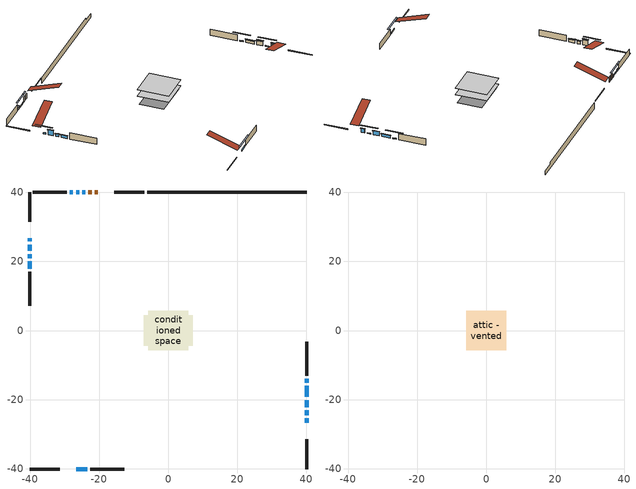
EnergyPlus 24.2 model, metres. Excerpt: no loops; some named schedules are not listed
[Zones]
conditioned space
 floor adiabatic (AdiabaticFloorConstruction): -5.74,-5.74 -5.74,5.74 5.74,5.74 5.74,-5.74 z0.82
 floor foundation (Slab1 construction): -7.08,-4.45 -7.08,4.45 7.08,4.45 7.08,-4.45 z-1.49
 wall outside (RimJoist1 construction): -6.94,40.11 -15.59,40.11 / -40.11,-40.11 -31.46,-40.11 / -40.11,40.11 -40.11,31.46 / 40.11,-40.11 40.11,-31.46 z0.82:1.12
 wall outside (AdiabaticWallConstruction 1): -20.4,40.11 -21.29,40.11 / -22.22,40.11 -23.11,40.11 z0.82:2.85
 wall outside (AdiabaticWallConstruction): 40.11,-26.66 40.11,-25.44 / 40.11,-22.23 40.11,-20.15 z0.82:2.37; 40.11,-24.51 40.11,-23.16 z0.82:1.15; -24.03,40.11 -24.9,40.11 / -25.83,40.11 -26.69,40.11 / -26.66,-40.11 -23.51,-40.11 / -40.11,26.66 -40.11,25.79 z0.82:1.33; 40.11,-19.22 40.11,-16.05 / -40.11,22.13 -40.11,20.94 / -40.11,20.01 -40.11,17.93 z0.82:1.84; -27.62,40.11 -28.46,40.11 z0.82:1.53; -40.11,24.87 -40.11,23.06 z0.82:2.85; 40.11,-15.12 40.11,-13.97 z0.82:1.18
 wall outside (Wall1 construction): -29.39,40.11 -39.18,40.11 / -22.58,-40.11 -12.78,-40.11 / -40.11,17 -40.11,7.2 / 40.11,-13.04 40.11,-3.25 z0.82:3.26
 wall foundation (FoundationWall1 construction): -6.01,40.11,-1.49 -6.01,40.11,0.82 35.5,40.11,0.82 35.5,40.11,0 40.11,40.11,0 40.11,40.11,-1.49
 window (WindowConstruction): 40.11,-26.66 40.11,-25.44 z0.82:2.37
 window (WindowConstruction 8): 40.11,-24.51 40.11,-23.16 z0.82:1.15
 window (WindowConstruction 9): -24.04,40.11 -24.9,40.11 z0.82:1.33
 window (WindowConstruction 10): -25.83,40.11 -26.69,40.11 z0.82:1.33
 window (WindowConstruction 11): -26.66,-40.11 -23.51,-40.11 z0.82:1.33
 window (WindowConstruction 12): -40.11,26.66 -40.11,25.79 z0.82:1.33
 window (WindowConstruction 1): 40.11,-22.23 40.11,-20.15 z0.82:2.37
 window (WindowConstruction 2): 40.11,-19.22 40.11,-16.05 z0.82:1.83
 window (WindowConstruction 3): -27.62,40.11 -28.46,40.11 z0.82:1.53
 window (WindowConstruction 4): -40.11,24.86 -40.11,23.06 z0.82:2.85
 window (WindowConstruction 5): -40.11,22.13 -40.11,20.94 z0.82:1.83
 window (WindowConstruction 6): -40.11,20.01 -40.11,17.93 z0.82:1.83
 window (WindowConstruction 7): 40.11,-15.12 40.11,-13.97 z0.82:1.18
 door (Door): -20.4,40.11 -21.29,40.11 z0.82:2.85
 door (Door 1): -22.22,40.11 -23.11,40.11 z0.82:2.85
 ceiling adiabatic (AdiabaticFloorConstruction): 5.74,-5.74 5.74,5.74 -5.74,5.74 -5.74,-5.74 z0.82
attic - vented
 floor to conditioned space (Floor1 construction Reversed): -5.75,-5.75 -5.75,5.75 5.75,5.75 5.75,-5.75 z3.26
 roof outside (Roof1 construction): -19.47,40.11,3.26 -19.47,28.92,6.99 -16.52,28.92,6.99 -16.52,40.11,3.26; -27.59,-40.11,3.26 -27.59,-28.92,6.99 -30.54,-28.92,6.99 -30.54,-40.11,3.26; -40.11,27.59,3.26 -28.92,27.59,6.99 -28.92,30.54,6.99 -40.11,30.54,3.26; 40.11,-27.59,3.26 28.92,-27.59,6.99 28.92,-30.54,6.99 40.11,-30.54,3.26
shading: 40.11,-25.24 40.11,-26.86 40.53,-26.86 40.53,-25.24 z2.57; 40.11,-20.52 40.11,-27.15 40.53,-27.15 40.53,-20.52 z3.79; -27.54,40.11 -21.4,40.11 -21.4,40.53 -27.54,40.53 z3.97; -29.33,40.11 -23.19,40.11 -23.19,40.53 -29.33,40.53 z3.97; -20.87,-40.11 -29.3,-40.11 -29.3,-40.53 -20.87,-40.53 z3.97; -40.11,23.15 -40.11,29.3 -40.53,29.3 -40.53,23.15 z3.97; 40.11,-19.95 40.11,-22.43 40.53,-22.43 40.53,-19.95 z2.57; 40.11,-15.85 40.11,-19.42 40.53,-19.42 40.53,-15.85 z2.04; -28.66,40.11 -27.42,40.11 -27.42,40.53 -28.66,40.53 z1.73; -40.11,22.86 -40.11,25.07 -40.53,25.07 -40.53,22.86 z3.05; -40.11,20.74 -40.11,22.33 -40.53,22.33 -40.53,20.74 z2.04; -40.11,17.72 -40.11,20.21 -40.53,20.21 -40.53,17.72 z2.04; 40.11,-11.33 40.11,-17.76 40.53,-17.76 40.53,-11.33 z3.82
[Building]
Building 1: Terrain=Suburbs
[Site:Location]
Edmonton Intl AP_AB: Latitude {deg}=53.31; Longitude {deg}=-113.58; Time Zone {hr}=-7; Elevation {m}=723; Keep Site Location Information=Yes
[Site:GroundTemperature:Shallow]
-1.56185, -3.61833, -3.78302, -2.80711, 1.11059, 5.01004, 8.39065, 10.5322, 10.7141, 8.97234, 5.67794, 1.89811
[Site:WaterMainsTemperature]
Calculation Method=Schedule; Temperature Schedule=mains temperature schedule
[Material] Roughness=Rough; Thermal Absorptance=0.9
Name | Thickness {m} | Conductivity {W/m-K} | Density {kg/m3} | Specific Heat {J/kg-K} | Solar Absorptance | Visible Absorptance
asphalt or fiberglass shingles | 0.00635 | 0.162714 | 1121.4 | 1465.45 | 0.4 | 0.4
ceiling stud and cavity | 0.1397 | 0.198342 | 65.682 | 1177.47 | 0.7 | 0.7
concrete 4.0 in. | 0.1016 | 1.803125 | 2242.8 | 837.4 | 0.7 | 0.7
concrete 8.0 in. | 0.2032 | 1.803125 | 2242.8 | 837.4 | 0.7 | 0.7
door material | 0.04445 | 0.053851 | 512.64 | 1214.23 | 0.7 | 0.7
door material 1 | 0.04445 | 0.188738 | 512.64 | 1214.23 | 0.7 | 0.7
exterior vertical ins | 0.0460229 | 0.029427 | 32.04 | 1214.23 | 0.7 | 0.7
floor covering | 0.0127 | 0.0433444 | 54.468 | 1339.84 | 0.6 | 0.6
floor rigid ins; wall rigid ins | 0.512978 | 0.029427 | 32.04 | 1214.23 | 0.7 | 0.7
floor stud and cavity | 0.1397 | 1.75129 | 37.0049 | 1207.88 | 0.7 | 0.7
furniture material conditioned space 1 | 0.1524 | 0.115458 | 640.8 | 1214.23 | 0.6 | 0.6
gypsum board | 0.0127 | 0.160291 | 801 | 837.4 | 0.6 | 0.6
gypsum board 1 | 0.0127 | 0.160291 | 801 | 837.4 | 0.7 | 0.7
osb sheathing 0.5 in. | 0.0127 | 0.115458 | 512.64 | 1214.23 | 0.7 | 0.7
osb sheathing 0.75 in. | 0.01905 | 0.115458 | 512.64 | 1214.23 | 0.7 | 0.7
osb sheathing 2.0 in. | 0.0508 | 0.115458 | 512.64 | 1214.23 | 0.7 | 0.7
rim joist stud and cavity | 0.0508 | 0.0296634 | 125.044 | 1163.47 | 0.6 | 0.6
wall stud and cavity | 0.1397 | 0.0934493 | 139.0536 | 1170.24 | 0.7 | 0.7
wall stud and cavity 1 | 0.0889 | 0.380278 | 52.3479 | 1209.89 | 0.7 | 0.7
wall stud and cavity 2 | 0.0889 | 0.391764 | 83.0341 | 1211.67 | 0.7 | 0.7
wood siding | 0.0254 | 0.102417 | 544.68 | 1172.36 | 0.4 | 0.4
wood siding 1; wood siding 2; wood siding 3 | 0.0254 | 0.102417 | 544.68 | 1172.36 | 0.7 | 0.7
[WindowMaterial:SimpleGlazingSystem]
Name | U-Factor {W/m2-K} | Solar Heat Gain Coefficient
WindowMaterial | 3.27223 | 0.54
WindowMaterial 1 | 3.29721 | 0.69
WindowMaterial 10 | 4.752486 | 0.53
WindowMaterial 11 | 5.16812 | 0.49
WindowMaterial 2 | 3.89681 | 0.56
WindowMaterial 3 | 4.644604 | 0.52
WindowMaterial 4 | 4.224432 | 0.68
WindowMaterial 5 | 4.11485 | 0.55
WindowMaterial 6 | 3.96495 | 0.56
WindowMaterial 7 | 3.31538 | 0.55
WindowMaterial 8 | 6.89139 | 0.69
WindowMaterial 9 | 5.1437 | 0.49
[Construction]
AdiabaticFloorConstruction: floor stud and cavity, floor rigid ins, osb sheathing 0.75 in., floor covering
AdiabaticWallConstruction: wood siding 2, wall rigid ins, wall stud and cavity 1, gypsum board
AdiabaticWallConstruction 1: wood siding 3, wall rigid ins, wall stud and cavity 1, gypsum board
Door: door material
Door 1: door material 1
Floor1 construction Reversed: gypsum board, ceiling stud and cavity
FoundationWall1 construction: concrete 8.0 in., gypsum board 1
furniture construction conditioned space 1: furniture material conditioned space 1
PartitionWallConstruction: gypsum board, wall stud and cavity 2, gypsum board
RimJoist1 construction: wood siding 1, osb sheathing 2.0 in., rim joist stud and cavity
Roof1 construction: asphalt or fiberglass shingles
Slab1 construction: concrete 4.0 in.
Wall1 construction: wood siding, osb sheathing 0.5 in., wall stud and cavity, gypsum board
WindowConstruction: WindowMaterial
WindowConstruction 1: WindowMaterial 1
WindowConstruction 10: WindowMaterial 10
WindowConstruction 11: WindowMaterial 11
WindowConstruction 12; WindowConstruction 9: WindowMaterial 9
WindowConstruction 2: WindowMaterial 2
WindowConstruction 3: WindowMaterial 3
WindowConstruction 4: WindowMaterial 4
WindowConstruction 5: WindowMaterial 5
WindowConstruction 6: WindowMaterial 6
WindowConstruction 7: WindowMaterial 7
WindowConstruction 8: WindowMaterial 8
[Zone] Multiplier=1; Part of Total Floor Area=Yes
Name | Volume {m3}
attic - vented | 79.9572
conditioned space | 642.3
[Space]
Name | Zone | Volume {m3}
attic - vented 1 | attic - vented | 79.9572
conditioned space 1 | conditioned space | 642.3
[ZoneInfiltration:EffectiveLeakageArea]
infil attic - vented 1: Zone or Space=attic - vented 1; Schedule=Always On Discrete; Effective Air Leakage Area {cm2}=4592.35; Stack Coefficient=0.000259418; Wind Coefficient=1.08823e-05
[ZoneMixing]
whole house fan mix: Zone or Space=attic - vented; Schedule=Always On Continuous; Design Flow Rate Calculation Method=Flow/Zone; Design Flow Rate {m3/s}=0; Source Zone or Space=conditioned space
[SurfaceProperty:ExposedFoundationPerimeter]
Slab1: Exposed Perimeter Calculation Method=TotalExposedPerimeter; Total Exposed Perimeter {m}=46.128
[InternalMass] Zone or ZoneList=conditioned space; Space or SpaceList=conditioned space 1
Name | Construction | Surface Area {m2}
furniture mass conditioned space 1 | furniture construction conditioned space 1 | 103.244
partition wall mass | PartitionWallConstruction | 258.11
[Lights]
interior lighting: Zone or ZoneList or Space or SpaceList=conditioned space 1; Schedule=interior lighting schedule; Design Level Calculation Method=LightingLevel; Lighting Level {W}=343.2; Return Air Fraction=0; Fraction Radiant=0.6; Fraction Visible=0.2; Fraction Replaceable=1
[People]
occupants: Zone or ZoneList or Space or SpaceList=conditioned space 1; Number of People Schedule=occupants schedule; Number of People Calculation Method=People; Number of People=3; Fraction Radiant=0.314171; Sensible Heat Fraction=0.56303; Activity Level Schedule=occupants activity schedule; Carbon Dioxide Generation Rate {m3/s-W}=0; Enable ASHRAE 55 Comfort Warnings=No; Mean Radiant Temperature Calculation Type=EnclosureAveraged
[ElectricEquipment] Zone or ZoneList or Space or SpaceList=conditioned space 1; Design Level Calculation Method=EquipmentLevel
Name | Schedule | Design Level {W} | Fraction Latent | Fraction Radiant | Fraction Lost
clothes dryer | clothes dryer schedule | 140.772 | 0.015 | 0.081 | 0.85
clothes washer | clothes washer schedule | 32.1985 | 0.03 | 0.162 | 0.7
cooking range | cooking range schedule | 215.147 | 0.08 | 0.432 | 0.2
dishwasher | dishwasher schedule | 66.8632 | 0.3 | 0.18 | 0.4
fridge | fridge schedule | 72.9452 | 0 | 0.6 | 0
mech vent house fan | mech vent house fan schedule | 0 | 0 | 0 | 1
mech vent house fan cfis | mech vent house fan cfis schedule | 0 | 0 | 0 | 0
misc plug loads | misc plug loads schedule | 494.7 | 0.045 | 0.513 | 0.1
whole house fan | Always On Discrete | 0 | 0 | 0 | 1
[OtherEquipment] Zone or ZoneList or Space or SpaceList=conditioned space 1; Design Level Calculation Method=EquipmentLevel
Name | Fuel Type | Schedule | Design Level {W} | Fraction Latent | Fraction Radiant | Fraction Lost
clothes dryer 1 | Electricity | clothes dryer schedule | 0 | 0.015 | 0.081 | 0.85
cooking range 1 | Electricity | cooking range schedule | 0 | 0.08 | 0.432 | 0.2
general water use latent | None | general water use schedule | 62.594 | 1 | 0 | 0
general water use sensible | None | general water use schedule | -61.6891 | 0 | 0.6 | 0
mech vent house fan latent load | None | Always On Discrete | 0 | 1 | 0 | 0
mech vent house fan sensible load | None | Always On Discrete | 0 | 0 | 0 | 0
water heater energy adjustment1 | NaturalGas | Always On Discrete | 0.01 | 0 | 0 | 1
[ZoneInfiltration:DesignFlowRate] Zone or ZoneList or Space or SpaceList=conditioned space 1; Schedule=Always On Discrete; Design Flow Rate Calculation Method=Flow/Zone; Design Flow Rate {m3/s}=0
infil flow; natural vent flow; whole house fan flow
[AvailabilityManager:Scheduled]
furnace airloop Availability Manager: Schedule=Always On Discrete
[Foundation:Kiva]
Foundation Kiva 1: Initial Indoor Air Temperature {C}=18; Wall Height Above Grade {m}=0.819973; Wall Depth Below Slab {m}=0.2032; Custom Block Material Name 1=exterior vertical ins; Custom Block Depth 1 {m}=2.30999; Custom Block X Position 1 {m}=0.2159; Custom Block Z Position 1 {m}=0
[Foundation:Kiva:Settings]
Soil Conductivity {W/m-K}=0.849921; Soil Density {kg/m3}=1842.3; Soil Specific Heat {J/kg-K}=418.7; Ground Solar Absorptivity=0.9; Ground Thermal Absorptivity=0.9; Ground Surface Roughness {m}=0.03; Far-Field Width {m}=40; Deep-Ground Boundary Condition=ZeroFlux; Deep-Ground Depth {m}=40; Minimum Cell Dimension {m}=0.2; Maximum Cell Growth Coefficient=3; Simulation Timestep=Timestep
[Exterior:Lights]
exterior lighting: Schedule=exterior lighting schedule; Design Level {W}=75.6
[EnergyManagementSystem:GlobalVariable]
furnace_airloop_Fan_RTF
infil_program_Qfan
infil_program_Qinf
natural_vent_program_Qnv
natural_vent_program_Qwhf
[EnergyManagementSystem:Sensor]
Name | Output:Variable or Output:Meter Index Key | Output:Variable or Output:Meter
airflow_gain | infil flow | Infiltration Sensible Heat Gain Energy
airflow_gain_1 | natural vent flow | Infiltration Sensible Heat Gain Energy
airflow_gain_2 | whole house fan flow | Infiltration Sensible Heat Gain Energy
airflow_loss | infil flow | Infiltration Sensible Heat Loss Energy
airflow_loss_1 | natural vent flow | Infiltration Sensible Heat Loss Energy
airflow_loss_2 | whole house fan flow | Infiltration Sensible Heat Loss Energy
clg_load_cond |  | Cooling:EnergyTransfer:Zone:CONDITIONED SPACE
clg_sp_s; clg_sp_s_1 | cooling setpoint | Schedule Value
clothes_dryer_exhaust_0_sch_s | clothes dryer exhaust 0 schedule | Schedule Value
cool_season | cooling season schedule | Schedule Value
htg_load_cond |  | Heating:EnergyTransfer:Zone:CONDITIONED SPACE
htg_sp_s; htg_sp_s_1 | heating setpoint | Schedule Value
ig_ee_conv | clothes dryer | Electric Equipment Convective Heating Energy
ig_ee_conv_2 | cooking range | Electric Equipment Convective Heating Energy
ig_ee_conv_4 | fridge | Electric Equipment Convective Heating Energy
ig_ee_conv_5 | misc plug loads | Electric Equipment Convective Heating Energy
ig_ee_conv_6 | whole house fan | Electric Equipment Convective Heating Energy
ig_ee_rad | clothes dryer | Electric Equipment Radiant Heating Energy
ig_ee_rad_2 | cooking range | Electric Equipment Radiant Heating Energy
ig_ee_rad_4 | fridge | Electric Equipment Radiant Heating Energy
ig_ee_rad_5 | misc plug loads | Electric Equipment Radiant Heating Energy
ig_ee_rad_6 | whole house fan | Electric Equipment Radiant Heating Energy
ig_lgt_conv | interior lighting | Lights Convective Heating Energy
ig_lgt_rad | interior lighting | Lights Radiant Heating Energy
ig_lgt_vis | interior lighting | Lights Visible Radiation Heating Energy
ig_oe_conv | clothes dryer 1 | Other Equipment Convective Heating Energy
ig_oe_conv_1 | cooking range 1 | Other Equipment Convective Heating Energy
ig_oe_conv_2 | general water use latent | Other Equipment Convective Heating Energy
ig_oe_conv_3 | general water use sensible | Other Equipment Convective Heating Energy
ig_oe_conv_4 | water heater energy adjustment1 | Other Equipment Convective Heating Energy
ig_oe_rad | clothes dryer 1 | Other Equipment Radiant Heating Energy
ig_oe_rad_1 | cooking range 1 | Other Equipment Radiant Heating Energy
ig_oe_rad_2 | general water use latent | Other Equipment Radiant Heating Energy
ig_oe_rad_3 | general water use sensible | Other Equipment Radiant Heating Energy
ig_oe_rad_4 | water heater energy adjustment1 | Other Equipment Radiant Heating Energy
ig_ppl_conv | occupants | People Convective Heating Energy
ig_ppl_rad | occupants | People Radiant Heating Energy
im_conv | furniture mass conditioned space 1 | Surface Inside Face Convection Heat Gain Energy
im_conv_1 | partition wall mass | Surface Inside Face Convection Heat Gain Energy
im_ig | furniture mass conditioned space 1 | Surface Inside Face Internal Gains Radiation Heat Gain Energy
im_ig_1 | partition wall mass | Surface Inside Face Internal Gains Radiation Heat Gain Energy
im_lgt | furniture mass conditioned space 1 | Surface Inside Face Lights Radiation Heat Gain Energy
im_lgt_1 | partition wall mass | Surface Inside Face Lights Radiation Heat Gain Energy
im_sol | furniture mass conditioned space 1 | Surface Inside Face Solar Radiation Heat Gain Energy
im_sol_1 | partition wall mass | Surface Inside Face Solar Radiation Heat Gain Energy
im_surf | furniture mass conditioned space 1 | Surface Inside Face Net Surface Thermal Radiation Heat Gain Energy
im_surf_1 | partition wall mass | Surface Inside Face Net Surface Thermal Radiation Heat Gain Energy
mv_conv | mech vent house fan | Electric Equipment Convective Heating Energy
mv_conv_1 | mech vent house fan cfis | Electric Equipment Convective Heating Energy
mv_conv_2 | mech vent house fan latent load | Other Equipment Convective Heating Energy
mv_conv_3 | mech vent house fan sensible load | Other Equipment Convective Heating Energy
mv_rad | mech vent house fan | Electric Equipment Radiant Heating Energy
mv_rad_1 | mech vent house fan cfis | Electric Equipment Radiant Heating Energy
mv_rad_2 | mech vent house fan latent load | Other Equipment Radiant Heating Energy
mv_rad_3 | mech vent house fan sensible load | Other Equipment Radiant Heating Energy
natural_vent_s | natural vent schedule | Schedule Value
out_pb_s |  | Site Outdoor Air Barometric Pressure
out_wt_s |  | Site Outdoor Air Humidity Ratio
site_vw_s |  | Site Wind Speed
ss_back_out | Window1 | Surface Window Shortwave from Zone Back Out Window Heat Transfer Rate
ss_back_out_1 | Window10 | Surface Window Shortwave from Zone Back Out Window Heat Transfer Rate
ss_back_out_10 | Window7 | Surface Window Shortwave from Zone Back Out Window Heat Transfer Rate
ss_back_out_11 | Window8 | Surface Window Shortwave from Zone Back Out Window Heat Transfer Rate
ss_back_out_12 | Window9 | Surface Window Shortwave from Zone Back Out Window Heat Transfer Rate
ss_back_out_2 | Window11 | Surface Window Shortwave from Zone Back Out Window Heat Transfer Rate
ss_back_out_3 | Window12 | Surface Window Shortwave from Zone Back Out Window Heat Transfer Rate
ss_back_out_4 | Window13 | Surface Window Shortwave from Zone Back Out Window Heat Transfer Rate
ss_back_out_5 | Window17 | Surface Window Shortwave from Zone Back Out Window Heat Transfer Rate
ss_back_out_6 | Window3 | Surface Window Shortwave from Zone Back Out Window Heat Transfer Rate
ss_back_out_7 | Window4 | Surface Window Shortwave from Zone Back Out Window Heat Transfer Rate
ss_back_out_8 | Window5 | Surface Window Shortwave from Zone Back Out Window Heat Transfer Rate
ss_back_out_9 | Window6 | Surface Window Shortwave from Zone Back Out Window Heat Transfer Rate
ss_conv | Door1 | Surface Inside Face Convection Heat Gain Energy
ss_conv_1 | Door2 | Surface Inside Face Convection Heat Gain Energy
ss_conv_10 | Window5 | Surface Inside Face Convection Heat Gain Energy
ss_conv_11 | Window6 | Surface Inside Face Convection Heat Gain Energy
ss_conv_12 | Window7 | Surface Inside Face Convection Heat Gain Energy
ss_conv_13 | Window8 | Surface Inside Face Convection Heat Gain Energy
ss_conv_14 | Window9 | Surface Inside Face Convection Heat Gain Energy
ss_conv_2 | Window1 | Surface Inside Face Convection Heat Gain Energy
ss_conv_3 | Window10 | Surface Inside Face Convection Heat Gain Energy
ss_conv_4 | Window11 | Surface Inside Face Convection Heat Gain Energy
ss_conv_5 | Window12 | Surface Inside Face Convection Heat Gain Energy
ss_conv_6 | Window13 | Surface Inside Face Convection Heat Gain Energy
ss_conv_7 | Window17 | Surface Inside Face Convection Heat Gain Energy
ss_conv_8 | Window3 | Surface Inside Face Convection Heat Gain Energy
ss_conv_9 | Window4 | Surface Inside Face Convection Heat Gain Energy
ss_ig | Door1 | Surface Inside Face Internal Gains Radiation Heat Gain Energy
ss_ig_1 | Door2 | Surface Inside Face Internal Gains Radiation Heat Gain Energy
ss_ig_10 | Window5 | Surface Inside Face Internal Gains Radiation Heat Gain Energy
ss_ig_11 | Window6 | Surface Inside Face Internal Gains Radiation Heat Gain Energy
ss_ig_12 | Window7 | Surface Inside Face Internal Gains Radiation Heat Gain Energy
ss_ig_13 | Window8 | Surface Inside Face Internal Gains Radiation Heat Gain Energy
ss_ig_14 | Window9 | Surface Inside Face Internal Gains Radiation Heat Gain Energy
ss_ig_2 | Window1 | Surface Inside Face Internal Gains Radiation Heat Gain Energy
ss_ig_3 | Window10 | Surface Inside Face Internal Gains Radiation Heat Gain Energy
ss_ig_4 | Window11 | Surface Inside Face Internal Gains Radiation Heat Gain Energy
ss_ig_5 | Window12 | Surface Inside Face Internal Gains Radiation Heat Gain Energy
ss_ig_6 | Window13 | Surface Inside Face Internal Gains Radiation Heat Gain Energy
ss_ig_7 | Window17 | Surface Inside Face Internal Gains Radiation Heat Gain Energy
ss_ig_8 | Window3 | Surface Inside Face Internal Gains Radiation Heat Gain Energy
ss_ig_9 | Window4 | Surface Inside Face Internal Gains Radiation Heat Gain Energy
ss_lgt | Door1 | Surface Inside Face Lights Radiation Heat Gain Energy
ss_lgt_1 | Door2 | Surface Inside Face Lights Radiation Heat Gain Energy
ss_sol | Door1 | Surface Inside Face Solar Radiation Heat Gain Energy
ss_sol_1 | Door2 | Surface Inside Face Solar Radiation Heat Gain Energy
ss_surf | Door1 | Surface Inside Face Net Surface Thermal Radiation Heat Gain Energy
ss_surf_1 | Door2 | Surface Inside Face Net Surface Thermal Radiation Heat Gain Energy
ss_surf_10 | Window5 | Surface Inside Face Net Surface Thermal Radiation Heat Gain Energy
ss_surf_11 | Window6 | Surface Inside Face Net Surface Thermal Radiation Heat Gain Energy
ss_surf_12 | Window7 | Surface Inside Face Net Surface Thermal Radiation Heat Gain Energy
ss_surf_13 | Window8 | Surface Inside Face Net Surface Thermal Radiation Heat Gain Energy
ss_surf_14 | Window9 | Surface Inside Face Net Surface Thermal Radiation Heat Gain Energy
ss_surf_2 | Window1 | Surface Inside Face Net Surface Thermal Radiation Heat Gain Energy
ss_surf_3 | Window10 | Surface Inside Face Net Surface Thermal Radiation Heat Gain Energy
ss_surf_4 | Window11 | Surface Inside Face Net Surface Thermal Radiation Heat Gain Energy
ss_surf_5 | Window12 | Surface Inside Face Net Surface Thermal Radiation Heat Gain Energy
ss_surf_6 | Window13 | Surface Inside Face Net Surface Thermal Radiation Heat Gain Energy
ss_surf_7 | Window17 | Surface Inside Face Net Surface Thermal Radiation Heat Gain Energy
ss_surf_8 | Window3 | Surface Inside Face Net Surface Thermal Radiation Heat Gain Energy
ss_surf_9 | Window4 | Surface Inside Face Net Surface Thermal Radiation Heat Gain Energy
ss_trans_in | Window1 | Surface Window Transmitted Solar Radiation Rate
ss_trans_in_1 | Window10 | Surface Window Transmitted Solar Radiation Rate
ss_trans_in_10 | Window7 | Surface Window Transmitted Solar Radiation Rate
ss_trans_in_11 | Window8 | Surface Window Transmitted Solar Radiation Rate
ss_trans_in_12 | Window9 | Surface Window Transmitted Solar Radiation Rate
ss_trans_in_2 | Window11 | Surface Window Transmitted Solar Radiation Rate
ss_trans_in_3 | Window12 | Surface Window Transmitted Solar Radiation Rate
ss_trans_in_4 | Window13 | Surface Window Transmitted Solar Radiation Rate
ss_trans_in_5 | Window17 | Surface Window Transmitted Solar Radiation Rate
ss_trans_in_6 | Window3 | Surface Window Transmitted Solar Radiation Rate
ss_trans_in_7 | Window4 | Surface Window Transmitted Solar Radiation Rate
ss_trans_in_8 | Window5 | Surface Window Transmitted Solar Radiation Rate
ss_trans_in_9 | Window6 | Surface Window Transmitted Solar Radiation Rate
ss_trans_out | Window1 | Surface Inside Face Initial Transmitted Diffuse Transmitted Out Window Solar Radiation Rate
ss_trans_out_1 | Window10 | Surface Inside Face Initial Transmitted Diffuse Transmitted Out Window Solar Radiation Rate
ss_trans_out_10 | Window7 | Surface Inside Face Initial Transmitted Diffuse Transmitted Out Window Solar Radiation Rate
ss_trans_out_11 | Window8 | Surface Inside Face Initial Transmitted Diffuse Transmitted Out Window Solar Radiation Rate
ss_trans_out_12 | Window9 | Surface Inside Face Initial Transmitted Diffuse Transmitted Out Window Solar Radiation Rate
ss_trans_out_2 | Window11 | Surface Inside Face Initial Transmitted Diffuse Transmitted Out Window Solar Radiation Rate
ss_trans_out_3 | Window12 | Surface Inside Face Initial Transmitted Diffuse Transmitted Out Window Solar Radiation Rate
ss_trans_out_4 | Window13 | Surface Inside Face Initial Transmitted Diffuse Transmitted Out Window Solar Radiation Rate
ss_trans_out_5 | Window17 | Surface Inside Face Initial Transmitted Diffuse Transmitted Out Window Solar Radiation Rate
ss_trans_out_6 | Window3 | Surface Inside Face Initial Transmitted Diffuse Transmitted Out Window Solar Radiation Rate
ss_trans_out_7 | Window4 | Surface Inside Face Initial Transmitted Diffuse Transmitted Out Window Solar Radiation Rate
ss_trans_out_8 | Window5 | Surface Inside Face Initial Transmitted Diffuse Transmitted Out Window Solar Radiation Rate
ss_trans_out_9 | Window6 | Surface Inside Face Initial Transmitted Diffuse Transmitted Out Window Solar Radiation Rate
s_conv | Floor1 | Surface Inside Face Convection Heat Gain Energy
s_conv_1 | FoundationWall1 | Surface Inside Face Convection Heat Gain Energy
s_conv_10 | Wall1:180 | Surface Inside Face Convection Heat Gain Energy
s_conv_11 | Wall1:270 | Surface Inside Face Convection Heat Gain Energy
s_conv_12 | Wall1:90 | Surface Inside Face Convection Heat Gain Energy
s_conv_2 | inferred conditioned ceiling | Surface Inside Face Convection Heat Gain Energy
s_conv_3 | inferred conditioned floor | Surface Inside Face Convection Heat Gain Energy
s_conv_4 | RimJoist1:0 | Surface Inside Face Convection Heat Gain Energy
s_conv_5 | RimJoist1:180 | Surface Inside Face Convection Heat Gain Energy
s_conv_6 | RimJoist1:270 | Surface Inside Face Convection Heat Gain Energy
s_conv_7 | RimJoist1:90 | Surface Inside Face Convection Heat Gain Energy
s_conv_8 | Slab1 | Surface Inside Face Convection Heat Gain Energy
s_conv_9 | Wall1:0 | Surface Inside Face Convection Heat Gain Energy
s_ig | Floor1 | Surface Inside Face Internal Gains Radiation Heat Gain Energy
s_ig_1 | FoundationWall1 | Surface Inside Face Internal Gains Radiation Heat Gain Energy
